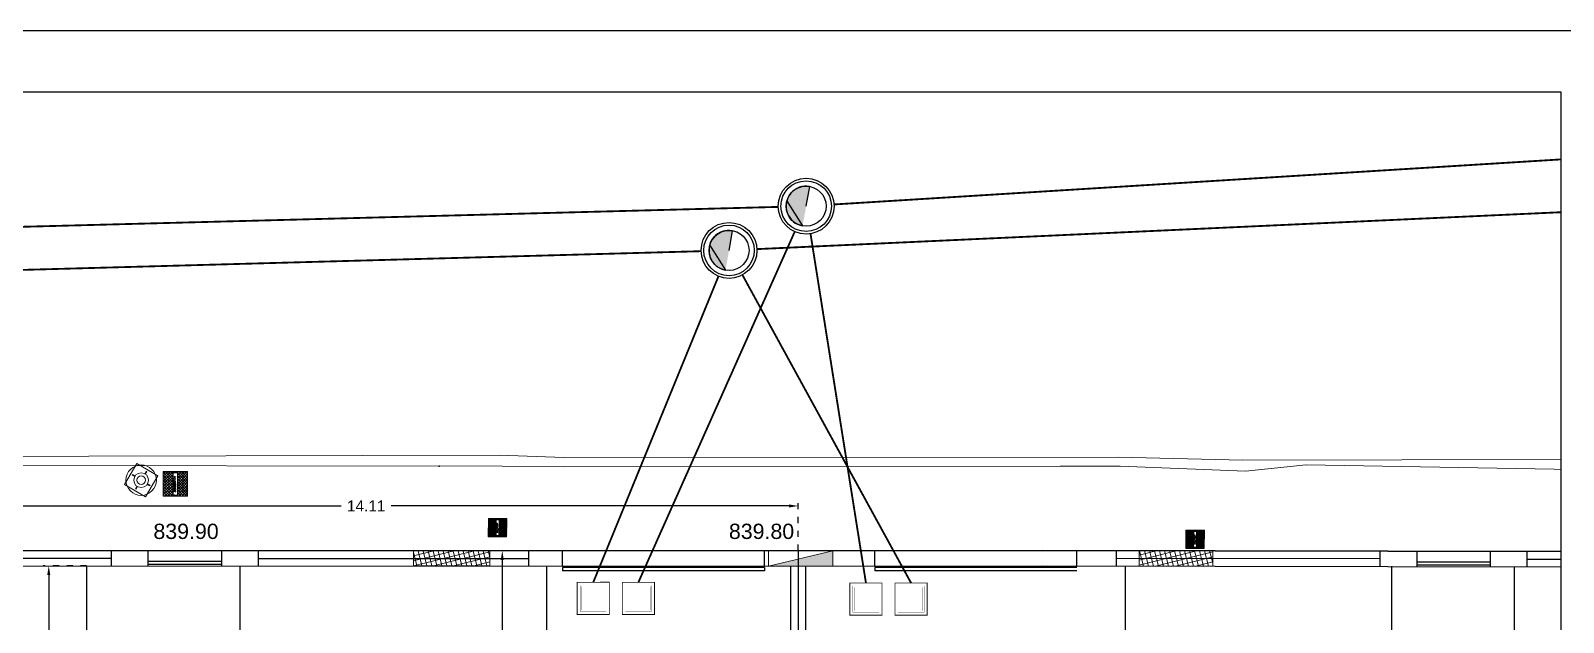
# Model space of a CAD drawing. Header units: millimetres. Extents: x 441061 to 442903, y 4515148 to 4515613.
# Drawn here: x 442637.27 to 442662.3, y 4515545.86 to 4515555.52 of the extents above; entities that cross this region are included whole.
import ezdxf
from ezdxf.enums import TextEntityAlignment as Align

# ---------------------------------------------------------------- set-up
doc = ezdxf.new("R2010")
doc.units = ezdxf.units.MM
for name, pattern in [('CONTINUA', [0]), ('CYPE_RAYAPUNTO', [0.4125, 0.2025, -0.105, 0, -0.105]), ('PUNTOS2', [0.125, 0, -0.125])]:
    doc.linetypes.add(name, pattern=pattern)
for name, color, linetype in [('01_alzado', 5, 'CONTINUA'), ('01_cotas', 254, 'Continuous'), ('01_ejes', 10, 'Continuous'), ('01_implantación', 5, 'Continuous'), ('01_parcela', 7, 'Continuous'), ('01_textos', 7, 'Continuous'), ('01_urb interior', 4, 'Continuous'), ('BASES0PUNTOS', 24, 'Continuous')]:
    doc.layers.add(name, color=color, linetype=linetype)
doc.layers.add('01_cartela', color=6, linetype='Continuous', plot=False)
doc.layers.add('01_muebles_B', color=254, linetype='Continuous', lineweight=5)
doc.layers.add('INGIN SANEAMIENTO ENTERRADO FECALES', color=10, linetype='Continuous', lineweight=25)
doc.styles.add('Estilo1', font='swissel.ttf')
doc.styles.add('NIEVES2', font='sanss___.ttf')
doc.styles.add('ROMANS', font='romans')
doc.dimstyles.new('DECIMAL-50', dxfattribs={"dimtxt": 0.08, "dimasz": 0.15, "dimexe": 0.09, "dimexo": 0, "dimgap": 0.09, "dimtad": 0, "dimzin": 0, "dimdsep": 46, "dimtxsty": 'ROMANS', "dimcen": 0.09, "dimclrt": 6, "dimadec": 0, "dimazin": 0, "dimtfac": 1.38, "dimtix": 1, "dimtofl": 0, "dimtmove": 2, "dimatfit": 3, "dimldrblk": 'OBLIQUE', "dimfxl": 1, "dimtolj": 1, "dimtzin": 0, "dimarcsym": 0})
pattern_1 = [(284.0197596837, (-3201040.29635, 7218381.48624), (0.0770105962801, 0.0192291103691), []), (14.0197596837, (-3201040.29635, 7218381.48624), (-0.0192291103691, 0.0770105962801), [])]

# ---------------------------------------------------------------- blocks, each defined once
blk = doc.blocks.new('ARQUETA FECALES 1')
at = {"layer": 'INGIN SANEAMIENTO ENTERRADO FECALES'}
for points, const_width in [([(13.525, 21.29), (13.525, 21.824), (14.059, 21.824), (14.059, 21.29)], 0.015), ([(13.574, 21.339), (13.574, 21.775), (14.01, 21.775), (14.01, 21.339)], 0.0015), ([(13.597, 21.362), (13.597, 21.753), (13.988, 21.753), (13.988, 21.362)], 0.0015)]:
    blk.add_lwpolyline(points, close=True, dxfattribs=dict(at, const_width=const_width))
blk = doc.blocks.new('AL')
h = blk.add_hatch()
h.set_pattern_fill('ANSI37', color=256, scale=0.01)
h.set_pattern_definition([(45.00000001175, (-280056.487906, -4524533.842966), (-0.02245064030728, 0.02245064029807), []), (135.00000001175, (-280056.487906, -4524533.842966), (-0.02245064029807, -0.02245064030728), [])])
h.paths.add_polyline_path([(0.2, 0.2), (-0.2, 0.2), (-0.035, 0.035), (0.182, 0.035), (0.182, -0.035), (0.035, -0.035), (0.2, -0.2)], flags=17)
h.paths.add_polyline_path([(0.035, -0.035), (-0.182, -0.035), (-0.182, 0.035), (-0.035, 0.035), (-0.2, 0.2), (-0.2, -0.2), (0.2, -0.2)], flags=17)
for points in [[(-0.2, 0.2), (0.2, 0.2)], [(-0.2, 0.2), (-0.2, -0.2)], [(0.2, 0.2), (0.2, -0.2)], [(-0.2, -0.2), (0.2, -0.2)]]:
    blk.add_lwpolyline(points)
blk.add_lwpolyline([(0.182, -0.035), (-0.182, -0.035), (-0.182, 0.035), (0.182, 0.035)], close=True)
at = {"style": 'ROMANS', "oblique": 15, "width": 1.035276}
blk.add_text('ALUMBRADO', height=0.0315, dxfattribs=at).set_placement((0, -0.022), align=Align.CENTER)
blk = doc.blocks.new('f2')
for p, q in [((-0.17, -0.005), (-0.17, 0.005)), ((-0.12, 0.005), (-0.17, 0.005)), ((-0.005, 0.17), (0.005, 0.17)), ((-0.005, 0.12), (-0.005, 0.17)), ((0.005, 0.12), (0.005, 0.17)), ((0.12, 0.005), (0.17, 0.005)), ((0.17, -0.005), (0.17, 0.005)), ((-0.12, -0.005), (-0.17, -0.005)), ((-0.005, -0.17), (-0.005, -0.12)), ((-0.005, -0.17), (0.005, -0.17)), ((0.005, -0.17), (0.005, -0.12)), ((0.12, -0.005), (0.17, -0.005))]:
    blk.add_line(p, q)
blk.add_lwpolyline([(0.2, 0.2), (-0.2, 0.2), (-0.2, -0.2), (0.2, -0.2)], close=True)
for radius in [0.248, 0.12, 0.07]:
    blk.add_circle((0, 0), radius)
blk = doc.blocks.new('ACO25X25')
h = blk.add_hatch()
h.set_pattern_fill('ANSI37', color=256, scale=0.005)
h.set_pattern_definition([(45.00000001175, (-280056.18755, -4524533.909328), (-0.01122532015364, 0.011225320149034), []), (135.00000001175, (-280056.18755, -4524533.909328), (-0.011225320149034, -0.01122532015364), [])])
h.paths.add_polyline_path([(0.125, 0.125), (-0.125, 0.125), (-0.02, 0.02), (0.105, 0.02), (0.105, -0.02), (0.02, -0.02), (0.125, -0.125)], flags=17)
h.paths.add_polyline_path([(0.02, -0.02), (-0.105, -0.02), (-0.105, 0.02), (-0.02, 0.02), (-0.125, 0.125), (-0.125, -0.125), (0.125, -0.125)], flags=17)
for points in [[(-0.125, 0.125), (0.125, 0.125), (0.125, -0.125), (-0.125, -0.125)], [(-0.105, -0.02), (-0.105, 0.02), (0.105, 0.02), (0.105, -0.02)]]:
    blk.add_lwpolyline(points, close=True)
at = {"style": 'ROMANS', "oblique": 15, "width": 1.035276}
blk.add_text('ACOMETIDA', height=0.0183, dxfattribs=at).set_placement((0, -0.013), align=Align.CENTER)
blk = doc.blocks.new('*D250')
at = {"layer": '01_cotas', "color": 0, "linetype": 'PUNTOS2', "lineweight": -2, "transparency": 16777216}
for p, q in [((442635.694, 4515547.031), (442635.694, 4515547.85)), ((442649.804, 4515547.031), (442649.804, 4515547.85))]:
    blk.add_line(p, q, dxfattribs=at)
at = {"layer": '01_cotas', "color": 0, "lineweight": -2, "transparency": 16777216}
for p, q in [((442635.844, 4515547.76), (442642.341, 4515547.76)), ((442649.654, 4515547.76), (442643.157, 4515547.76))]:
    blk.add_line(p, q, dxfattribs=at)
at = {"layer": '01_cotas', "color": 0, "transparency": 16777216}
for points in [[(442635.844, 4515547.785), (442635.844, 4515547.735), (442635.694, 4515547.76)], [(442649.654, 4515547.785), (442649.654, 4515547.735), (442649.804, 4515547.76)]]:
    blk.add_solid(points, dxfattribs=at)
at = {"layer": '01_cotas', "color": 7, "transparency": 16777216, "insert": (442642.749, 4515547.76), "char_height": 0.18, "attachment_point": 5, "style": 'Estilo1'}
blk.add_mtext('\\A1;14.11', dxfattribs=at)
blk = doc.blocks.new('*D253')
at = {"layer": '01_cotas', "color": 0, "linetype": 'PUNTOS2', "lineweight": -2, "transparency": 16777216}
for p, q in [((442646.805, 4515547.029), (442644.881, 4515547.03)), ((442646.804, 4515542.026), (442644.88, 4515542.027))]:
    blk.add_line(p, q, dxfattribs=at)
at = {"layer": '01_cotas', "color": 0, "lineweight": -2, "transparency": 16777216}
for p, q in [((442644.971, 4515546.88), (442644.97, 4515544.888)), ((442644.97, 4515542.177), (442644.97, 4515544.168))]:
    blk.add_line(p, q, dxfattribs=at)
at = {"layer": '01_cotas', "color": 0, "transparency": 16777216}
for points in [[(442644.946, 4515546.88), (442644.996, 4515546.88), (442644.971, 4515547.03)], [(442644.945, 4515542.177), (442644.995, 4515542.177), (442644.97, 4515542.027)]]:
    blk.add_solid(points, dxfattribs=at)
at = {"layer": '01_cotas', "color": 7, "transparency": 16777216, "insert": (442644.97, 4515544.528), "char_height": 0.18, "attachment_point": 5, "rotation": 89.9905, "style": 'Estilo1'}
blk.add_mtext('\\A1;5.00', dxfattribs=at)
blk = doc.blocks.new('*D266')
at = {"layer": '01_cotas', "color": 0, "linetype": 'PUNTOS2', "lineweight": -2, "transparency": 16777216}
for p, q in [((442638.184, 4515546.781), (442637.475, 4515546.781)), ((442638.184, 4515530.426), (442637.475, 4515530.426))]:
    blk.add_line(p, q, dxfattribs=at)
at = {"layer": '01_cotas', "color": 0, "lineweight": -2, "transparency": 16777216}
for p, q in [((442637.565, 4515546.631), (442637.565, 4515539.038)), ((442637.565, 4515530.576), (442637.565, 4515538.169))]:
    blk.add_line(p, q, dxfattribs=at)
at = {"layer": '01_cotas', "color": 0, "transparency": 16777216}
for points in [[(442637.54, 4515546.631), (442637.59, 4515546.631), (442637.565, 4515546.781)], [(442637.54, 4515530.576), (442637.59, 4515530.576), (442637.565, 4515530.426)]]:
    blk.add_solid(points, dxfattribs=at)
at = {"layer": '01_cotas', "color": 7, "transparency": 16777216, "insert": (442637.565, 4515538.603), "char_height": 0.18, "attachment_point": 5, "rotation": 90, "style": 'Estilo1'}
blk.add_mtext('\\A1;16.35', dxfattribs=at)

msp = doc.modelspace()

# ---------------------------------------------------------------- hatches: boundary and pattern name
at = {"layer": '01_muebles_B'}
h = msp.add_hatch(dxfattribs=at)
h.set_pattern_fill('ANSI37', color=256, scale=0.025, angle=-120.9802)
h.set_pattern_definition(pattern_1)
h.paths.add_polyline_path([(442644.766, 4515547.03), (442644.766, 4515546.78), (442643.522, 4515546.78), (442643.522, 4515547.026)])
h = msp.add_hatch(color=256, dxfattribs=at)
h.dxf.hatch_style = 1
h.paths.add_polyline_path([(442650.368, 4515547.029), (442650.368, 4515546.779), (442649.32, 4515546.778)])
h = msp.add_hatch(dxfattribs=at)
h.set_pattern_fill('ANSI37', color=256, scale=0.025, angle=-120.9802)
h.set_pattern_definition(pattern_1)
h.paths.add_polyline_path([(442656.574, 4515547.027), (442656.572, 4515546.777), (442655.373, 4515546.779), (442655.373, 4515547.029)])
at = {"layer": 'INGIN SANEAMIENTO ENTERRADO FECALES'}
h = msp.add_hatch(color=170, dxfattribs=at)
edge = h.paths.add_edge_path()
edge.add_line((442649.933, 4515552.653), (442649.991, 4515552.975))
edge.add_arc((442649.933, 4515552.653), 0.327, 439.8951, 619.8951)
edge.add_line((442649.876, 4515552.33), (442649.933, 4515552.653))
h = msp.add_hatch(color=256, dxfattribs=at)
edge = h.paths.add_edge_path()
edge.add_line((442648.674, 4515551.931), (442648.731, 4515552.253))
edge.add_arc((442648.674, 4515551.931), 0.327, 439.8951, 619.8951)
edge.add_line((442648.617, 4515551.609), (442648.674, 4515551.931))

# ---------------------------------------------------------------- linework, layer by layer
at = {"layer": '01_alzado', "elevation": 0}
msp.add_lwpolyline([(442625.489, 4515554.517), (442662.255, 4515554.517), (442662.255, 4515523.829), (442625.489, 4515523.829)], close=True, dxfattribs=at)
at = {"layer": '01_cartela', "color": 3, "elevation": 0}
msp.add_lwpolyline([(442624.489, 4515555.517), (442624.489, 4515512.447), (442685.765, 4515512.447), (442685.765, 4515555.517)], close=True, dxfattribs=at)
at = {"layer": '01_ejes', "color": 10, "ltscale": 0.25}
msp.add_line((442649.804, 4515547.029, -839.482), (442649.804, 4515525.016, -839.482), dxfattribs=at)
at = {"layer": '01_implantación', "linetype": 'Continuous'}
for p, q in [((442635.694, 4515547.031, -839.482), (442649.804, 4515547.029, -839.482)), ((442638.584, 4515547.029, -839.482), (442638.584, 4515546.78, -839.482)), ((442639.184, 4515547.029, -839.482), (442639.184, 4515546.78, -839.482)), ((442640.384, 4515547.029, -839.482), (442640.384, 4515546.78, -839.482)), ((442640.984, 4515547.029, -839.482), (442640.984, 4515546.78, -839.482)), ((442645.404, 4515546.779, -839.482), (442645.404, 4515547.028, -839.482)), ((442645.954, 4515546.779, -839.482), (442645.954, 4515547.028, -839.482)), ((442649.254, 4515546.779, -839.482), (442649.254, 4515547.028, -839.482)), ((442649.804, 4515547.029, -839.482), (442653.787, 4515547.032, -839.482)), ((442651.054, 4515546.779, -839.482), (442651.054, 4515547.028, -839.482)), ((442653.787, 4515547.032, -839.482), (442662.255, 4515547.016, -839.482)), ((442654.354, 4515546.779, -839.482), (442654.354, 4515547.028, -839.482)), ((442655.004, 4515546.779, -839.482), (442655.004, 4515547.028, -839.482)), ((442659.309, 4515546.772, -839.482), (442659.309, 4515547.022, -839.482)), ((442659.909, 4515546.77, -839.482), (442659.909, 4515547.02, -839.482)), ((442661.109, 4515546.768, -839.482), (442661.109, 4515547.018, -839.482)), ((442661.709, 4515546.767, -839.482), (442661.709, 4515547.017, -839.482)), ((442635.819, 4515546.781, -839.482), (442649.679, 4515546.779, -839.482)), ((442649.679, 4515546.779, -839.482), (442649.679, 4515525.016, -839.482)), ((442649.929, 4515546.779, -839.482), (442653.787, 4515546.782, -839.482)), ((442649.929, 4515525.016, -839.482), (442649.929, 4515546.779, -839.482)), ((442653.787, 4515546.782, -839.482), (442662.255, 4515546.766, -839.482))]:
    msp.add_line(p, q, dxfattribs=at)
at = {"layer": '01_muebles_B', "elevation": -839.482}
for points in [[(442625.489, 4515548.568), (442626.751, 4515548.582), (442635.978, 4515548.567), (442644.933, 4515548.589), (442645.974, 4515548.55), (442655.033, 4515548.555), (442657.066, 4515548.505), (442662.255, 4515548.519)], [(442662.255, 4515548.355), (442662.148, 4515548.358), (442658.1, 4515548.43), (442657.107, 4515548.328), (442655.06, 4515548.409), (442654.08, 4515548.411), (442645.974, 4515548.397), (442644.969, 4515548.41), (442635.967, 4515548.42), (442626.754, 4515548.424), (442625.746, 4515548.432), (442625.489, 4515548.43)]]:
    msp.add_lwpolyline(points, dxfattribs=at)
for points in [[(442644.766, 4515547.03), (442644.766, 4515546.78), (442643.522, 4515546.78), (442643.522, 4515547.026)], [(442650.368, 4515547.029), (442650.368, 4515546.779), (442649.32, 4515546.779), (442649.32, 4515547.028)], [(442650.368, 4515547.029), (442650.368, 4515546.779), (442649.32, 4515546.778)], [(442656.574, 4515547.027), (442656.572, 4515546.777), (442655.373, 4515546.779), (442655.373, 4515547.029)]]:
    msp.add_lwpolyline(points, close=True, dxfattribs=at)
at = {"layer": '01_parcela', "linetype": 'Continuous', "elevation": -839.482}
msp.add_lwpolyline([(442662.255, 4515547.016), (442653.787, 4515547.032), (442645.571, 4515547.025), (442636.265, 4515547.03), (442626.49, 4515547.048), (442625.489, 4515547.043)], dxfattribs=at)
at = {"layer": '01_urb interior'}
for p, q in [((442638.584, 4515546.905, -839.482), (442636.194, 4515546.905, -839.482)), ((442640.984, 4515546.905, -839.482), (442645.404, 4515546.905, -839.482)), ((442659.309, 4515546.897, -839.482), (442655.004, 4515546.903, -839.482)), ((442661.709, 4515546.892, -839.482), (442662.255, 4515546.889, -839.482))]:
    msp.add_line(p, q, dxfattribs=at)
at = {"layer": '01_urb interior', "color": 2}
for p, q in [((442638.184, 4515546.781, -839.482), (442638.184, 4515530.426, -839.482)), ((442640.384, 4515546.855, -839.482), (442639.184, 4515546.855, -839.482)), ((442640.384, 4515546.805, -839.482), (442639.184, 4515546.805, -839.482)), ((442640.684, 4515546.78, -839.482), (442640.684, 4515542.476, -839.482)), ((442645.695, 4515546.779, -839.482), (442645.695, 4515542.476, -839.482)), ((442649.254, 4515546.753, -839.482), (442645.954, 4515546.753, -839.482)), ((442645.954, 4515546.753, -839.482), (442645.954, 4515546.703, -839.482)), ((442649.254, 4515546.753, -839.482), (442649.254, 4515546.703, -839.482)), ((442654.354, 4515546.753, -839.482), (442651.054, 4515546.753, -839.482)), ((442651.054, 4515546.753, -839.482), (442651.054, 4515546.703, -839.482)), ((442655.149, 4515542.309, -839.482), (442655.149, 4515546.78, -839.482)), ((442659.499, 4515542.309, -839.482), (442659.499, 4515546.777, -839.482)), ((442661.109, 4515546.843, -839.482), (442659.909, 4515546.845, -839.482)), ((442661.109, 4515546.793, -839.482), (442659.909, 4515546.795, -839.482)), ((442661.499, 4515542.309, -839.482), (442661.499, 4515546.771, -839.482)), ((442649.254, 4515546.703, -839.482), (442645.954, 4515546.703, -839.482)), ((442654.354, 4515546.703, -839.482), (442651.054, 4515546.703, -839.482))]:
    msp.add_line(p, q, dxfattribs=at)
at = {"layer": 'BASES0PUNTOS', "color": 2}
msp.add_point((442643.941, 4515548.41, -839.482), dxfattribs=at)
at = {"layer": 'INGIN SANEAMIENTO ENTERRADO FECALES', "color": 170}
for p, q in [((442649.933, 4515552.653, 0), (442649.991, 4515552.975, 0)), ((442649.881, 4515552.33, 0), (442649.618, 4515552.743, 0))]:
    msp.add_line(p, q, dxfattribs=at)
at = {"layer": 'INGIN SANEAMIENTO ENTERRADO FECALES'}
for p, q in [((442648.674, 4515551.931, -839.482), (442648.731, 4515552.253, -839.482)), ((442648.621, 4515551.608, -839.482), (442648.359, 4515552.021, -839.482))]:
    msp.add_line(p, q, dxfattribs=at)
at = {"layer": 'INGIN SANEAMIENTO ENTERRADO FECALES', "color": 170, "linetype": 'CYPE_RAYAPUNTO', "const_width": 0.03, "elevation": 0.344}
for points in [[(442650.389, 4515552.681), (442662.255, 4515553.416)], [(442625.489, 4515552.01), (442649.477, 4515552.641)]]:
    msp.add_lwpolyline(points, dxfattribs=at)
at = {"layer": 'INGIN SANEAMIENTO ENTERRADO FECALES', "linetype": 'CYPE_RAYAPUNTO', "const_width": 0.03, "elevation": -839.482}
for points in [[(442662.255, 4515552.554), (442649.13, 4515551.952)], [(442648.218, 4515551.918), (442625.489, 4515551.292)]]:
    msp.add_lwpolyline(points, dxfattribs=at)
at = {"layer": 'INGIN SANEAMIENTO ENTERRADO FECALES', "color": 170, "linetype": 'CONTINUA', "ltscale": 10, "const_width": 0.03}
for points, elevation in [([(442649.747, 4515552.236), (442647.194, 4515546.514)], 0), ([(442650.91, 4515546.503), (442650.005, 4515552.202)], -839.482)]:
    msp.add_lwpolyline(points, dxfattribs=dict(at, elevation=elevation))
at = {"layer": 'INGIN SANEAMIENTO ENTERRADO FECALES', "linetype": 'CONTINUA', "ltscale": 10, "const_width": 0.03}
for points, elevation in [([(442648.501, 4515551.508), (442646.457, 4515546.514)], -1679.266), ([(442648.893, 4515551.53), (442651.647, 4515546.503)], -839.482)]:
    msp.add_lwpolyline(points, dxfattribs=dict(at, elevation=elevation))
at = {"layer": 'INGIN SANEAMIENTO ENTERRADO FECALES', "color": 170, "elevation": -839.482}
for points, const_width in [([(442646.931, 4515545.989), (442647.456, 4515545.989), (442647.456, 4515546.514), (442646.931, 4515546.514)], 0.0147), ([(442651.172, 4515545.978), (442650.647, 4515545.978), (442650.647, 4515546.503), (442651.172, 4515546.503)], 0.0147), ([(442646.98, 4515546.038), (442647.408, 4515546.038), (442647.408, 4515546.466), (442646.98, 4515546.466)], 0.00147), ([(442647.002, 4515546.06), (442647.386, 4515546.06), (442647.386, 4515546.444), (442647.002, 4515546.444)], 0.00147), ([(442651.124, 4515546.027), (442650.696, 4515546.027), (442650.696, 4515546.455), (442651.124, 4515546.455)], 0.00147), ([(442651.102, 4515546.049), (442650.718, 4515546.049), (442650.718, 4515546.433), (442651.102, 4515546.433)], 0.00147)]:
    msp.add_lwpolyline(points, close=True, dxfattribs=dict(at, const_width=const_width))
at = {"layer": 'INGIN SANEAMIENTO ENTERRADO FECALES', "color": 170}
for radius in [0.456, 0.413, 0.327]:
    msp.add_circle((442649.933, 4515552.653, 0), radius, dxfattribs=at)
at = {"layer": 'INGIN SANEAMIENTO ENTERRADO FECALES'}
for radius in [0.456, 0.413, 0.327]:
    msp.add_circle((442648.674, 4515551.931, -839.482), radius, dxfattribs=at)
at = {"layer": 'INGIN SANEAMIENTO ENTERRADO FECALES', "color": 170}
msp.add_arc((442649.933, 4515552.653, 0), 0.327, 79.8951, 259.8951, dxfattribs=at)
at = {"layer": 'INGIN SANEAMIENTO ENTERRADO FECALES'}
msp.add_arc((442648.674, 4515551.931, -839.482), 0.327, 79.8951, 259.8951, dxfattribs=at)

# ---------------------------------------------------------------- block references
at = {"layer": '01_muebles_B'}
for name, p, rotation in [('f2', (442639.074, 4515548.181, 0.489), 239.0197596836744), ('AL', (442639.632, 4515548.121, -839.482), 269.6482931233045)]:
    msp.add_blockref(name, p, dxfattribs=dict(at, rotation=rotation))
at = {"layer": '01_muebles_B', "xscale": 1.2, "yscale": 1.2, "rotation": 269.5128399062772}
for p in [(442644.894, 4515547.406, 0.443), (442656.285, 4515547.215, 0.248)]:
    msp.add_blockref('ACO25X25', p, dxfattribs=at)
at = {"layer": 'INGIN SANEAMIENTO ENTERRADO FECALES', "zscale": 0.9824052440873556}
for p, xscale, yscale, rotation in [((442625.282, 4515532.698, -839.482), -0.9824052440873556, 0.9824052440873555, 270.0122246638017), ((442672.822, 4515532.687, -839.482), 0.9824052440873556, 0.9824052440873556, 89.98777545133639)]:
    msp.add_blockref('ARQUETA FECALES 1', p, dxfattribs=dict(at, xscale=xscale, yscale=yscale, rotation=rotation))

# ---------------------------------------------------------------- texts
at = {"layer": '01_muebles_B', "style": 'NIEVES2'}
msp.add_text('839.80', height=0.2494, dxfattribs=at).set_placement((442649.205, 4515547.221, -839.482), align=Align.CENTER)
at = {"layer": '01_textos', "color": 5, "ltscale": 0.01, "style": 'NIEVES2'}
msp.add_text('839.90', height=0.2494, dxfattribs=at).set_placement((442639.807, 4515547.221, -839.482), align=Align.CENTER)

# ---------------------------------------------------------------- dimensions: what is measured, and where the dimension line sits
at = {"layer": '01_cotas', "color": 251}
for p1, p2, distance, picture, middle in [((442635.694, 4515547.031, -839.482), (442649.804, 4515547.031, -839.482), 0.729, '*D250', (442642.749, 4515547.76)), ((442646.804, 4515542.026, -839.482), (442646.805, 4515547.029, -839.482), 1.834, '*D253', (442644.97, 4515544.528))]:
    dim = msp.add_aligned_dim(p1=p1, p2=p2, distance=distance, dimstyle='DECIMAL-50', override={"dimtxt": 0.18, "dimtxsty": 'Estilo1', "dimsah": 1, "dimclrt": 7, "dimfxl": 0.09, "dimarcsym": 2}, dxfattribs=at)
    dim.commit()
    dim.dimension.update_dxf_attribs({"geometry": picture, "text_midpoint": middle})
dim = msp.add_linear_dim(base=(442637.565, 4515530.4262), p1=(442638.1844, 4515546.7806, -839.482), p2=(442638.1842, 4515530.4262, -839.482), angle=90, dimstyle='DECIMAL-50', override={"dimtxt": 0.18, "dimtxsty": 'Estilo1', "dimsah": 1, "dimclrt": 7, "dimfxl": 0.09, "dimarcsym": 2}, dxfattribs=at)
dim.commit()
dim.dimension.update_dxf_attribs({"geometry": '*D266', "text_midpoint": (442637.565, 4515538.6034)})

doc.saveas('drawing.dxf')
